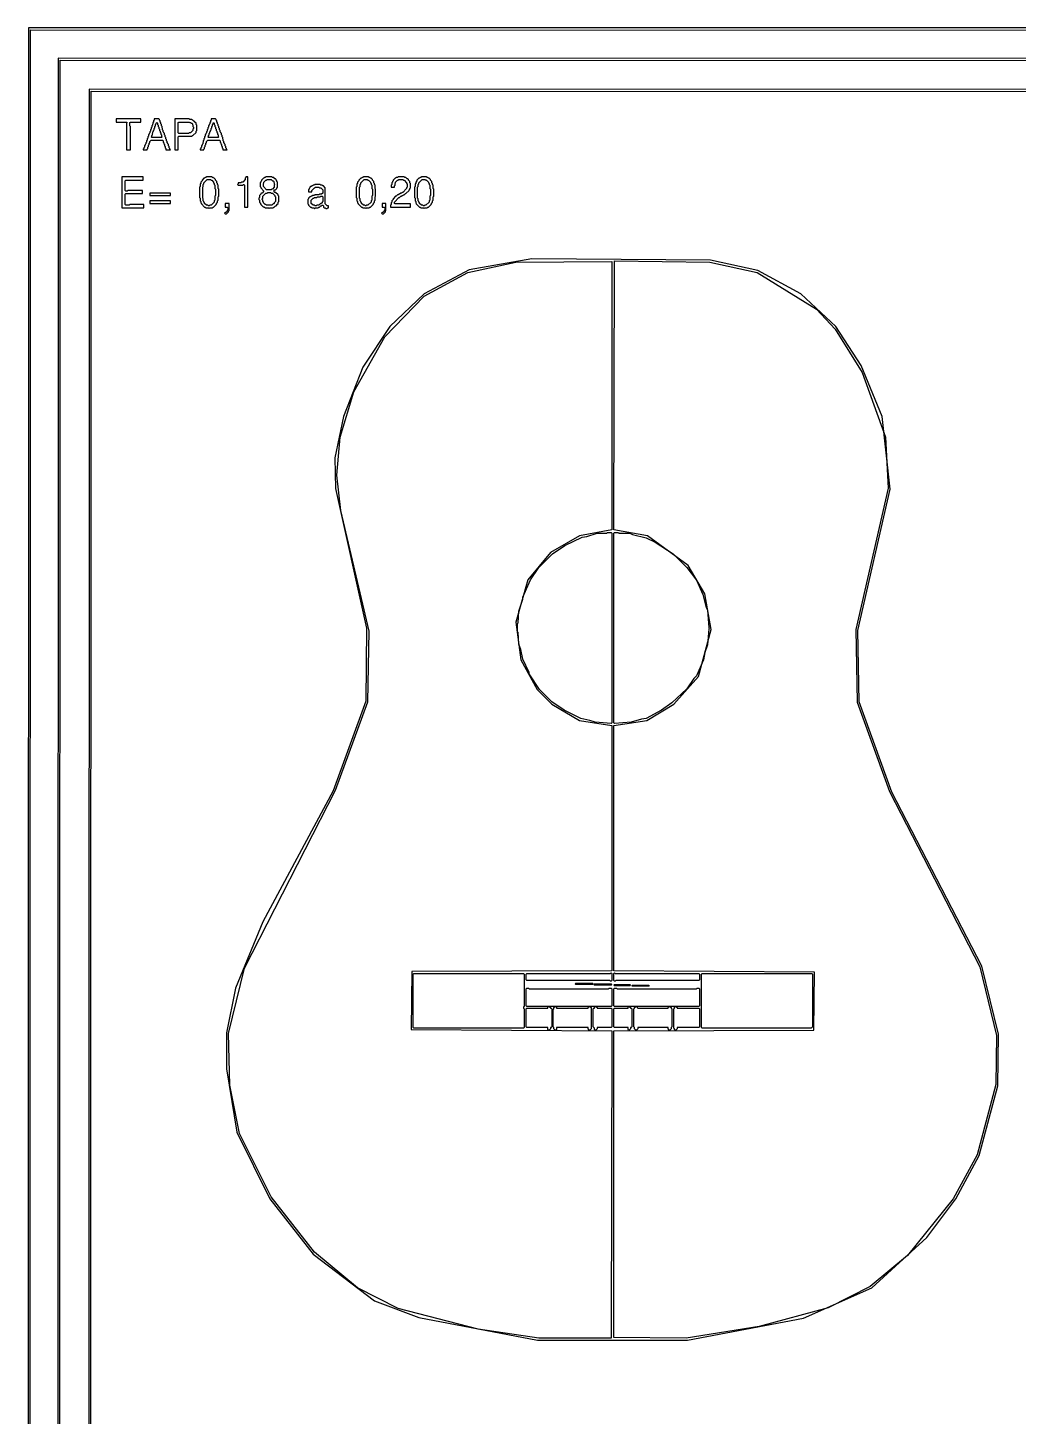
# Model space of a CAD drawing. Extents: x 17 to 323, y -435 to -5.
# Drawn here: x 16.9 to 170.4, y -219.8 to -4.7 of the extents above; entities that cross this region are included whole.
import ezdxf

# ---------------------------------------------------------------- set-up
doc = ezdxf.new("R2010")
doc.units = 0

msp = doc.modelspace()

# ---------------------------------------------------------------- linework, layer by layer
at = {"layer": 'CONTOURS'}
for p, q in [((17, -4.7), (16.9, -434.9)), ((322.7, -4.7), (17, -4.7)), ((17.2, -434.5), (17.3, -5)), ((17.3, -5), (322.5, -5.1)), ((21.6, -9.4), (21.5, -430.1)), ((318.1, -9.5), (21.6, -9.4)), ((21.8, -429.8), (21.9, -9.7)), ((21.9, -9.7), (317.8, -9.8)), ((26.4, -14.2), (26.3, -425.4)), ((313.3, -14.3), (26.4, -14.2)), ((26.6, -425), (26.7, -14.5)), ((26.7, -14.5), (313, -14.6)), ((30.6, -18.8), (30.6, -19.3)), ((34.4, -18.8), (30.6, -18.8)), ((30.6, -19.3), (32.2, -19.3)), ((32.2, -19.3), (32.3, -19.4)), ((32.7, -19.4), (32.8, -19.3)), ((32.8, -19.3), (34.4, -19.3)), ((34.4, -19.3), (34.4, -18.8)), ((36.4, -19.3), (36.3, -19.4)), ((36.5, -19), (36.4, -19.1)), ((36.4, -19.1), (36.4, -19.3)), ((36.5, -18.8), (36.5, -19)), ((37.2, -18.8), (36.5, -18.8)), ((37.3, -18.9), (37.2, -18.8)), ((37.3, -19), (37.3, -18.9)), ((37.4, -19.1), (37.3, -19)), ((37.4, -19.3), (37.4, -19.1)), ((37.5, -19.4), (37.4, -19.3)), ((41.9, -18.8), (39.7, -18.8)), ((39.7, -18.8), (39.7, -23.6)), ((40.2, -19.4), (40.3, -19.3)), ((40.3, -19.3), (41.9, -19.3)), ((42, -18.9), (41.9, -18.8)), ((41.9, -19.3), (42, -19.4)), ((42.3, -18.9), (42, -18.9)), ((42.4, -19), (42.3, -18.9)), ((42.5, -19), (42.4, -19)), ((42.7, -19.2), (42.5, -19)), ((42.8, -19.2), (42.7, -19.2)), ((42.8, -19.3), (42.8, -19.2)), ((43, -19.5), (42.8, -19.3)), ((45.2, -19.3), (45.1, -19.4)), ((45.3, -19), (45.2, -19.1)), ((45.2, -19.1), (45.2, -19.3)), ((45.3, -18.8), (45.3, -19)), ((46, -18.8), (45.3, -18.8)), ((46.1, -18.9), (46, -18.8)), ((46.1, -19), (46.1, -18.9)), ((46.2, -19.1), (46.1, -19)), ((46.2, -19.3), (46.2, -19.1)), ((46.3, -19.4), (46.2, -19.3)), ((32.3, -19.4), (32.2, -19.5)), ((32.2, -19.5), (32.2, -23.6)), ((32.7, -19.9), (32.7, -19.4)), ((32.8, -20), (32.7, -19.9)), ((32.8, -23.6), (32.8, -20)), ((35.6, -21.5), (35.5, -21.6)), ((35.7, -21.2), (35.6, -21.3)), ((35.6, -21.3), (35.6, -21.5)), ((35.8, -21), (35.7, -21.1)), ((35.7, -21.1), (35.7, -21.2)), ((35.9, -20.7), (35.8, -20.8)), ((35.8, -20.8), (35.8, -21)), ((36, -20.4), (35.9, -20.5)), ((35.9, -20.5), (35.9, -20.7)), ((36.1, -20.1), (36, -20.2)), ((36, -20.2), (36, -20.4)), ((36, -21.6), (36.1, -21.5)), ((36.2, -19.8), (36.1, -19.9)), ((36.1, -19.9), (36.1, -20.1)), ((36.1, -21.4), (36.2, -21.3)), ((36.1, -21.5), (36.1, -21.4)), ((36.3, -19.6), (36.2, -19.7)), ((36.2, -19.7), (36.2, -19.8)), ((36.2, -21.1), (36.3, -21)), ((36.2, -21.3), (36.2, -21.1)), ((36.3, -19.4), (36.3, -19.6)), ((36.3, -20.8), (36.4, -20.7)), ((36.3, -21), (36.3, -20.8)), ((36.4, -20.6), (36.5, -20.5)), ((36.4, -20.7), (36.4, -20.6)), ((36.5, -20.3), (36.6, -20.2)), ((36.5, -20.5), (36.5, -20.3)), ((36.6, -20), (36.7, -19.9)), ((36.6, -20.2), (36.6, -20)), ((36.7, -19.7), (36.8, -19.6)), ((36.7, -19.9), (36.7, -19.7)), ((36.8, -19.5), (36.9, -19.4)), ((36.8, -19.6), (36.8, -19.5)), ((36.9, -19.4), (37, -19.5)), ((37, -19.5), (37, -19.7)), ((37, -19.7), (37.1, -19.8)), ((37.1, -19.8), (37.1, -20)), ((37.1, -20), (37.2, -20.1)), ((37.2, -20.1), (37.2, -20.3)), ((37.2, -20.3), (37.3, -20.4)), ((37.3, -20.4), (37.3, -20.6)), ((37.3, -20.6), (37.4, -20.7)), ((37.4, -20.7), (37.4, -20.9)), ((37.4, -20.9), (37.5, -21)), ((37.5, -19.6), (37.5, -19.4)), ((37.6, -19.7), (37.5, -19.6)), ((37.5, -21), (37.5, -21.2)), ((37.5, -21.2), (37.6, -21.3)), ((37.6, -19.9), (37.6, -19.7)), ((37.7, -20), (37.6, -19.9)), ((37.6, -21.3), (37.6, -21.5)), ((37.6, -21.5), (37.7, -21.6)), ((37.7, -20.2), (37.7, -20)), ((37.8, -20.3), (37.7, -20.2)), ((37.8, -20.5), (37.8, -20.3)), ((37.9, -20.6), (37.8, -20.5)), ((37.9, -20.8), (37.9, -20.6)), ((38, -20.9), (37.9, -20.8)), ((38, -21), (38, -20.9)), ((38.1, -21.1), (38, -21)), ((38.1, -21.3), (38.1, -21.1)), ((38.2, -21.4), (38.1, -21.3)), ((38.2, -21.6), (38.2, -21.4)), ((40.2, -21), (40.2, -19.4)), ((40.3, -21.1), (40.2, -21)), ((40.2, -21.6), (40.3, -21.5)), ((41.8, -21.1), (40.3, -21.1)), ((40.3, -21.5), (42.3, -21.5)), ((41.9, -21), (41.8, -21.1)), ((42.1, -21), (41.9, -21)), ((42, -19.4), (42.1, -19.4)), ((42.1, -19.4), (42.2, -19.5)), ((42.5, -20.6), (42.1, -21)), ((42.2, -19.5), (42.3, -19.5)), ((42.3, -19.5), (42.4, -19.6)), ((42.3, -21.5), (42.4, -21.4)), ((42.4, -19.6), (42.4, -19.7)), ((42.4, -19.7), (42.5, -19.8)), ((42.4, -21.4), (42.5, -21.4)), ((42.5, -19.8), (42.5, -20)), ((42.5, -20), (42.6, -20.1)), ((42.6, -20.3), (42.5, -20.4)), ((42.5, -20.4), (42.5, -20.6)), ((42.5, -21.4), (43, -20.9)), ((42.6, -20.1), (42.6, -20.3)), ((43, -19.7), (43, -19.5)), ((43.1, -19.8), (43, -19.7)), ((43, -20.7), (43.1, -20.6)), ((43, -20.9), (43, -20.7)), ((43.1, -20.6), (43.1, -19.8)), ((44.4, -21.5), (44.3, -21.6)), ((44.5, -21.2), (44.4, -21.3)), ((44.4, -21.3), (44.4, -21.5)), ((44.6, -21), (44.5, -21.1)), ((44.5, -21.1), (44.5, -21.2)), ((44.7, -20.7), (44.6, -20.8)), ((44.6, -20.8), (44.6, -21)), ((44.8, -20.4), (44.7, -20.5)), ((44.7, -20.5), (44.7, -20.7)), ((44.9, -20.1), (44.8, -20.2)), ((44.8, -20.2), (44.8, -20.4)), ((44.8, -21.6), (44.9, -21.5)), ((45, -19.8), (44.9, -19.9)), ((44.9, -19.9), (44.9, -20.1)), ((44.9, -21.4), (45, -21.3)), ((44.9, -21.5), (44.9, -21.4)), ((45.1, -19.6), (45, -19.7)), ((45, -19.7), (45, -19.8)), ((45, -21.1), (45.1, -21)), ((45, -21.3), (45, -21.1)), ((45.1, -19.4), (45.1, -19.6)), ((45.1, -20.8), (45.2, -20.7)), ((45.1, -21), (45.1, -20.8)), ((45.2, -20.6), (45.3, -20.5)), ((45.2, -20.7), (45.2, -20.6)), ((45.3, -20.3), (45.4, -20.2)), ((45.3, -20.5), (45.3, -20.3)), ((45.4, -20), (45.5, -19.9)), ((45.4, -20.2), (45.4, -20)), ((45.5, -19.7), (45.6, -19.6)), ((45.5, -19.9), (45.5, -19.7)), ((45.6, -19.5), (45.7, -19.4)), ((45.6, -19.6), (45.6, -19.5)), ((45.7, -19.4), (45.8, -19.5)), ((45.8, -19.5), (45.8, -19.7)), ((45.8, -19.7), (45.9, -19.8)), ((45.9, -19.8), (45.9, -20)), ((45.9, -20), (46, -20.1)), ((46, -20.1), (46, -20.3)), ((46, -20.3), (46.1, -20.4)), ((46.1, -20.4), (46.1, -20.6)), ((46.1, -20.6), (46.2, -20.7)), ((46.2, -20.7), (46.2, -20.9)), ((46.2, -20.9), (46.3, -21)), ((46.3, -19.6), (46.3, -19.4)), ((46.4, -19.7), (46.3, -19.6)), ((46.3, -21), (46.3, -21.2)), ((46.3, -21.2), (46.4, -21.3)), ((46.4, -19.9), (46.4, -19.7)), ((46.5, -20), (46.4, -19.9)), ((46.4, -21.3), (46.4, -21.5)), ((46.4, -21.5), (46.5, -21.6)), ((46.5, -20.2), (46.5, -20)), ((46.6, -20.3), (46.5, -20.2)), ((46.6, -20.5), (46.6, -20.3)), ((46.7, -20.6), (46.6, -20.5)), ((46.7, -20.8), (46.7, -20.6)), ((46.8, -20.9), (46.7, -20.8)), ((46.8, -21), (46.8, -20.9)), ((46.9, -21.1), (46.8, -21)), ((46.9, -21.3), (46.9, -21.1)), ((47, -21.4), (46.9, -21.3)), ((47, -21.6), (47, -21.4)), ((32.2, -23.6), (32.8, -23.6)), ((34.9, -23.4), (34.8, -23.5)), ((34.8, -23.5), (34.8, -23.6)), ((34.8, -23.6), (35.4, -23.6)), ((35, -23.2), (34.9, -23.3)), ((34.9, -23.3), (34.9, -23.4)), ((35.1, -22.9), (35, -23)), ((35, -23), (35, -23.2)), ((35.2, -22.7), (35.1, -22.8)), ((35.1, -22.8), (35.1, -22.9)), ((35.3, -22.4), (35.2, -22.5)), ((35.2, -22.5), (35.2, -22.7)), ((35.4, -22.1), (35.3, -22.2)), ((35.3, -22.2), (35.3, -22.4)), ((35.5, -21.8), (35.4, -21.9)), ((35.4, -21.9), (35.4, -22.1)), ((35.4, -23.5), (35.5, -23.4)), ((35.4, -23.6), (35.4, -23.5)), ((35.5, -21.6), (35.5, -21.8)), ((35.5, -23.2), (35.6, -23.1)), ((35.5, -23.4), (35.5, -23.2)), ((35.6, -22.9), (35.7, -22.8)), ((35.6, -23.1), (35.6, -22.9)), ((35.7, -22.6), (35.8, -22.5)), ((35.7, -22.8), (35.7, -22.6)), ((35.8, -22.3), (36, -22.1)), ((35.8, -22.5), (35.8, -22.3)), ((36.1, -21.7), (36, -21.6)), ((36, -22.1), (37.8, -22.1)), ((37.6, -21.7), (36.1, -21.7)), ((37.7, -21.6), (37.6, -21.7)), ((37.8, -22.1), (37.9, -22.2)), ((37.9, -22.2), (37.9, -22.4)), ((37.9, -22.4), (38, -22.5)), ((38, -22.5), (38, -22.7)), ((38, -22.7), (38.1, -22.8)), ((38.1, -22.8), (38.1, -23)), ((38.1, -23), (38.2, -23.1)), ((38.3, -21.7), (38.2, -21.6)), ((38.2, -23.1), (38.2, -23.3)), ((38.2, -23.3), (38.3, -23.4)), ((38.3, -21.9), (38.3, -21.7)), ((38.4, -22), (38.3, -21.9)), ((38.3, -23.4), (38.3, -23.6)), ((38.3, -23.6), (39, -23.6)), ((38.4, -22.2), (38.4, -22)), ((38.5, -22.3), (38.4, -22.2)), ((38.5, -22.5), (38.5, -22.3)), ((38.6, -22.6), (38.5, -22.5)), ((38.6, -22.7), (38.6, -22.6)), ((38.7, -22.8), (38.6, -22.7)), ((38.7, -23), (38.7, -22.8)), ((38.8, -23.1), (38.7, -23)), ((38.8, -23.3), (38.8, -23.1)), ((38.9, -23.4), (38.8, -23.3)), ((38.9, -23.5), (38.9, -23.4)), ((39, -23.6), (38.9, -23.5)), ((39.7, -23.6), (40.2, -23.6)), ((40.2, -23.6), (40.2, -21.6)), ((43.7, -23.4), (43.6, -23.5)), ((43.6, -23.5), (43.6, -23.6)), ((43.6, -23.6), (44.2, -23.6)), ((43.8, -23.2), (43.7, -23.3)), ((43.7, -23.3), (43.7, -23.4)), ((43.9, -22.9), (43.8, -23)), ((43.8, -23), (43.8, -23.2)), ((44, -22.7), (43.9, -22.8)), ((43.9, -22.8), (43.9, -22.9)), ((44.1, -22.4), (44, -22.5)), ((44, -22.5), (44, -22.7)), ((44.2, -22.1), (44.1, -22.2)), ((44.1, -22.2), (44.1, -22.4)), ((44.3, -21.8), (44.2, -21.9)), ((44.2, -21.9), (44.2, -22.1)), ((44.2, -23.5), (44.3, -23.4)), ((44.2, -23.6), (44.2, -23.5)), ((44.3, -21.6), (44.3, -21.8)), ((44.3, -23.2), (44.4, -23.1)), ((44.3, -23.4), (44.3, -23.2)), ((44.4, -22.9), (44.5, -22.8)), ((44.4, -23.1), (44.4, -22.9)), ((44.5, -22.6), (44.6, -22.5)), ((44.5, -22.8), (44.5, -22.6)), ((44.6, -22.3), (44.8, -22.1)), ((44.6, -22.5), (44.6, -22.3)), ((44.9, -21.7), (44.8, -21.6)), ((44.8, -22.1), (46.6, -22.1)), ((46.4, -21.7), (44.9, -21.7)), ((46.5, -21.6), (46.4, -21.7)), ((46.6, -22.1), (46.7, -22.2)), ((46.7, -22.2), (46.7, -22.4)), ((46.7, -22.4), (46.8, -22.5)), ((46.8, -22.5), (46.8, -22.7)), ((46.8, -22.7), (46.9, -22.8)), ((46.9, -22.8), (46.9, -23)), ((46.9, -23), (47, -23.1)), ((47.1, -21.7), (47, -21.6)), ((47, -23.1), (47, -23.3)), ((47, -23.3), (47.1, -23.4)), ((47.1, -21.9), (47.1, -21.7)), ((47.2, -22), (47.1, -21.9)), ((47.1, -23.4), (47.1, -23.6)), ((47.1, -23.6), (47.8, -23.6)), ((47.2, -22.2), (47.2, -22)), ((47.3, -22.3), (47.2, -22.2)), ((47.3, -22.5), (47.3, -22.3)), ((47.4, -22.6), (47.3, -22.5)), ((47.4, -22.7), (47.4, -22.6)), ((47.5, -22.8), (47.4, -22.7)), ((47.5, -23), (47.5, -22.8)), ((47.6, -23.1), (47.5, -23)), ((47.6, -23.3), (47.6, -23.1)), ((47.7, -23.4), (47.6, -23.3)), ((47.7, -23.5), (47.7, -23.4)), ((47.8, -23.6), (47.7, -23.5)), ((31.5, -27.8), (31.5, -32.6)), ((34.8, -27.8), (31.5, -27.8)), ((34.8, -28.3), (34.8, -27.8)), ((44.4, -27.9), (44.3, -28)), ((44.5, -27.9), (44.4, -27.9)), ((44.6, -27.8), (44.5, -27.9)), ((45.4, -27.8), (44.6, -27.8)), ((45.5, -27.9), (45.4, -27.8)), ((45.6, -27.9), (45.5, -27.9)), ((45.7, -28), (45.6, -27.9)), ((50.7, -27.9), (50.6, -28)), ((50.7, -27.8), (50.7, -27.9)), ((51, -27.8), (50.7, -27.8)), ((51, -32.5), (51, -27.8)), ((53.6, -27.9), (53.5, -28)), ((53.7, -27.9), (53.6, -27.9)), ((53.8, -27.8), (53.7, -27.9)), ((54.7, -27.8), (53.8, -27.8)), ((54.8, -27.9), (54.7, -27.8)), ((55, -27.9), (54.8, -27.9)), ((55.2, -28.1), (55, -27.9)), ((68.7, -27.9), (68.6, -28)), ((68.8, -27.9), (68.7, -27.9)), ((68.9, -27.8), (68.8, -27.9)), ((69.7, -27.8), (68.9, -27.8)), ((69.8, -27.9), (69.7, -27.8)), ((69.9, -27.9), (69.8, -27.9)), ((70, -28), (69.9, -27.9)), ((74, -27.9), (73.9, -28)), ((74.2, -27.9), (74, -27.9)), ((74.3, -27.8), (74.2, -27.9)), ((75.2, -27.8), (74.3, -27.8)), ((75.3, -27.9), (75.2, -27.8)), ((75.5, -27.9), (75.3, -27.9)), ((75.7, -28.1), (75.5, -27.9)), ((77.7, -27.9), (77.6, -28)), ((77.8, -27.9), (77.7, -27.9)), ((77.9, -27.8), (77.8, -27.9)), ((78.7, -27.8), (77.9, -27.8)), ((78.8, -27.9), (78.7, -27.8)), ((78.9, -27.9), (78.8, -27.9)), ((79, -28), (78.9, -27.9)), ((32, -28.4), (32.1, -28.3)), ((32, -29.9), (32, -28.4)), ((32.1, -30), (32, -29.9)), ((32.1, -28.3), (34.8, -28.3)), ((32.3, -30), (32.1, -30)), ((32.4, -29.9), (32.3, -30)), ((34.7, -29.9), (32.4, -29.9)), ((34.7, -30.4), (34.7, -29.9)), ((43.6, -29.3), (43.5, -29.4)), ((43.5, -29.4), (43.5, -31)), ((43.7, -28.8), (43.6, -28.9)), ((43.6, -28.9), (43.6, -29.3)), ((43.9, -28.4), (43.7, -28.6)), ((43.7, -28.6), (43.7, -28.8)), ((44.2, -28), (43.9, -28.3)), ((43.9, -28.3), (43.9, -28.4)), ((44, -29.4), (44.1, -29.3)), ((44, -31.1), (44, -29.4)), ((44.1, -29), (44.2, -28.9)), ((44.1, -29.3), (44.1, -29)), ((44.3, -28), (44.2, -28)), ((44.2, -28.7), (44.7, -28.2)), ((44.2, -28.9), (44.2, -28.7)), ((44.7, -28.2), (45.2, -28.2)), ((45.2, -28.2), (45.3, -28.3)), ((45.3, -28.3), (45.4, -28.3)), ((45.4, -28.3), (45.7, -28.6)), ((45.8, -28), (45.7, -28)), ((45.7, -28.6), (45.7, -28.7)), ((45.7, -28.7), (45.8, -28.8)), ((46, -28.2), (45.8, -28)), ((45.8, -28.8), (45.8, -29)), ((45.8, -29), (45.9, -29.1)), ((45.9, -29.1), (45.9, -29.6)), ((45.9, -29.6), (46, -29.7)), ((46, -28.3), (46, -28.2)), ((46.2, -28.5), (46, -28.3)), ((46, -29.7), (46, -30.7)), ((46.2, -28.7), (46.2, -28.5)), ((46.3, -28.8), (46.2, -28.7)), ((46.3, -29), (46.3, -28.8)), ((46.4, -29.1), (46.3, -29)), ((46.4, -29.6), (46.4, -29.1)), ((46.5, -29.7), (46.4, -29.6)), ((46.5, -30.8), (46.5, -29.7)), ((49.5, -28.9), (49.4, -29)), ((49.4, -29), (49.5, -29.1)), ((49.9, -28.7), (49.5, -28.7)), ((49.5, -28.7), (49.5, -28.9)), ((49.5, -29.1), (50.2, -29.1)), ((50, -28.6), (49.9, -28.7)), ((50.2, -28.6), (50, -28.6)), ((50.6, -28.2), (50.2, -28.6)), ((50.2, -29.1), (50.3, -29)), ((50.3, -29), (50.4, -29)), ((50.4, -29), (50.5, -29.1)), ((50.5, -29.1), (50.5, -32.5)), ((50.6, -28), (50.6, -28.2)), ((53, -28.6), (52.9, -28.7)), ((52.9, -28.7), (52.9, -29.3)), ((52.9, -29.3), (53, -29.4)), ((53.1, -28.4), (53, -28.5)), ((53, -28.5), (53, -28.6)), ((53, -29.4), (53, -29.5)), ((53, -29.5), (53.5, -30)), ((53.4, -28), (53.1, -28.3)), ((53.1, -28.3), (53.1, -28.4)), ((53.5, -30), (53.2, -30.3)), ((53.5, -28), (53.4, -28)), ((53.4, -28.8), (53.5, -28.7)), ((53.4, -29.3), (53.4, -28.8)), ((53.9, -29.8), (53.4, -29.3)), ((53.5, -28.6), (53.8, -28.3)), ((53.5, -28.7), (53.5, -28.6)), ((53.8, -28.3), (53.9, -28.3)), ((53.9, -28.3), (54, -28.2)), ((54.6, -29.8), (53.9, -29.8)), ((54, -28.2), (54.6, -28.2)), ((54.6, -28.2), (54.8, -28.4)), ((54.7, -29.7), (54.6, -29.8)), ((54.8, -29.7), (54.7, -29.7)), ((54.8, -28.4), (54.9, -28.4)), ((55.1, -29.4), (54.8, -29.7)), ((54.9, -28.4), (55, -28.5)), ((55, -28.5), (55, -28.6)), ((55, -28.6), (55.1, -28.7)), ((55, -30), (55.2, -29.8)), ((55.2, -30.2), (55, -30)), ((55.1, -28.7), (55.1, -28.9)), ((55.1, -28.9), (55.2, -29)), ((55.2, -29), (55.1, -29.1)), ((55.1, -29.1), (55.1, -29.4)), ((55.3, -28.1), (55.2, -28.1)), ((55.2, -29.8), (55.3, -29.8)), ((55.4, -28.2), (55.3, -28.1)), ((55.3, -29.8), (55.5, -29.6)), ((55.4, -28.3), (55.4, -28.2)), ((55.5, -28.4), (55.4, -28.3)), ((55.5, -28.5), (55.5, -28.4)), ((55.6, -28.6), (55.5, -28.5)), ((55.5, -29.5), (55.6, -29.4)), ((55.5, -29.6), (55.5, -29.5)), ((55.6, -29.4), (55.6, -28.6)), ((60.5, -29.7), (60.4, -29.8)), ((60.4, -29.8), (60.4, -30.1)), ((60.4, -30.1), (60.9, -30.1)), ((60.6, -29.5), (60.5, -29.6)), ((60.5, -29.6), (60.5, -29.7)), ((60.7, -29.3), (60.6, -29.4)), ((60.6, -29.4), (60.6, -29.5)), ((60.8, -29.3), (60.7, -29.3)), ((60.9, -29.2), (60.8, -29.3)), ((61, -29.2), (60.9, -29.2)), ((60.9, -29.9), (61.3, -29.5)), ((60.9, -30.1), (60.9, -29.9)), ((61.1, -29.1), (61, -29.2)), ((61.3, -29.1), (61.1, -29.1)), ((61.4, -29), (61.3, -29.1)), ((61.3, -29.5), (61.4, -29.5)), ((62.2, -29), (61.4, -29)), ((61.4, -29.5), (61.5, -29.4)), ((61.5, -29.4), (62, -29.4)), ((62, -29.4), (62.1, -29.5)), ((62.1, -29.5), (62.3, -29.5)), ((62.3, -29.1), (62.2, -29)), ((62.5, -29.1), (62.3, -29.1)), ((62.3, -29.5), (62.6, -29.8)), ((62.6, -29.2), (62.5, -29.1)), ((62.7, -29.2), (62.6, -29.2)), ((62.6, -29.8), (62.6, -30.3)), ((63, -29.5), (62.7, -29.2)), ((63, -32), (63, -29.5)), ((67.9, -29.3), (67.8, -29.4)), ((67.8, -29.4), (67.8, -31)), ((68, -28.8), (67.9, -28.9)), ((67.9, -28.9), (67.9, -29.3)), ((68.2, -28.4), (68, -28.6)), ((68, -28.6), (68, -28.8)), ((68.5, -28), (68.2, -28.3)), ((68.2, -28.3), (68.2, -28.4)), ((68.3, -29.4), (68.4, -29.3)), ((68.3, -31.1), (68.3, -29.4)), ((68.4, -29), (68.5, -28.9)), ((68.4, -29.3), (68.4, -29)), ((68.6, -28), (68.5, -28)), ((68.5, -28.7), (69, -28.2)), ((68.5, -28.9), (68.5, -28.7)), ((69, -28.2), (69.5, -28.2)), ((69.5, -28.2), (69.6, -28.3)), ((69.6, -28.3), (69.7, -28.3)), ((69.7, -28.3), (70, -28.6)), ((70.1, -28), (70, -28)), ((70, -28.6), (70, -28.7)), ((70, -28.7), (70.1, -28.8)), ((70.3, -28.2), (70.1, -28)), ((70.1, -28.8), (70.1, -29)), ((70.1, -29), (70.2, -29.1)), ((70.2, -29.1), (70.2, -29.6)), ((70.2, -29.6), (70.3, -29.7)), ((70.3, -28.3), (70.3, -28.2)), ((70.5, -28.5), (70.3, -28.3)), ((70.3, -29.7), (70.3, -30.7)), ((70.5, -28.7), (70.5, -28.5)), ((70.6, -28.8), (70.5, -28.7)), ((70.6, -29), (70.6, -28.8)), ((70.7, -29.1), (70.6, -29)), ((70.7, -29.6), (70.7, -29.1)), ((70.8, -29.7), (70.7, -29.6)), ((70.8, -30.8), (70.8, -29.7)), ((73.3, -29), (73.2, -29.1)), ((73.2, -29.1), (73.2, -29.4)), ((73.2, -29.4), (73.7, -29.4)), ((73.4, -28.6), (73.3, -28.7)), ((73.3, -28.7), (73.3, -29)), ((73.5, -28.4), (73.4, -28.5)), ((73.4, -28.5), (73.4, -28.6)), ((73.8, -28), (73.5, -28.3)), ((73.5, -28.3), (73.5, -28.4)), ((73.7, -29.2), (73.8, -29.1)), ((73.7, -29.4), (73.7, -29.2)), ((73.9, -28), (73.8, -28)), ((73.8, -28.8), (73.9, -28.7)), ((73.8, -29.1), (73.8, -28.8)), ((73.9, -28.6), (74.2, -28.3)), ((73.9, -28.7), (73.9, -28.6)), ((74.2, -28.3), (74.3, -28.3)), ((74.3, -28.3), (74.4, -28.2)), ((74.4, -28.2), (75, -28.2)), ((75, -28.2), (75.1, -28.3)), ((75.6, -29.6), (75, -30.2)), ((75.1, -28.3), (75.2, -28.3)), ((75.2, -28.3), (75.6, -28.7)), ((75.5, -30.4), (76, -29.9)), ((75.6, -28.7), (75.6, -28.8)), ((75.6, -28.8), (75.7, -28.9)), ((75.7, -29.4), (75.6, -29.5)), ((75.6, -29.5), (75.6, -29.6)), ((75.8, -28.1), (75.7, -28.1)), ((75.7, -28.9), (75.7, -29.4)), ((75.9, -28.2), (75.8, -28.1)), ((75.9, -28.3), (75.9, -28.2)), ((76.1, -28.5), (75.9, -28.3)), ((76, -29.8), (76.1, -29.7)), ((76, -29.9), (76, -29.8)), ((76.1, -28.7), (76.1, -28.5)), ((76.2, -28.8), (76.1, -28.7)), ((76.1, -29.6), (76.2, -29.5)), ((76.1, -29.7), (76.1, -29.6)), ((76.2, -29.5), (76.2, -28.8)), ((76.9, -29.3), (76.8, -29.4)), ((76.8, -29.4), (76.8, -31)), ((77, -28.8), (76.9, -28.9)), ((76.9, -28.9), (76.9, -29.3)), ((77.2, -28.4), (77, -28.6)), ((77, -28.6), (77, -28.8)), ((77.5, -28), (77.2, -28.3)), ((77.2, -28.3), (77.2, -28.4)), ((77.3, -29.4), (77.4, -29.3)), ((77.3, -31.1), (77.3, -29.4)), ((77.4, -29), (77.5, -28.9)), ((77.4, -29.3), (77.4, -29)), ((77.6, -28), (77.5, -28)), ((77.5, -28.7), (78, -28.2)), ((77.5, -28.9), (77.5, -28.7)), ((78, -28.2), (78.5, -28.2)), ((78.5, -28.2), (78.6, -28.3)), ((78.6, -28.3), (78.7, -28.3)), ((78.7, -28.3), (79, -28.6)), ((79.1, -28), (79, -28)), ((79, -28.6), (79, -28.7)), ((79, -28.7), (79.1, -28.8)), ((79.3, -28.2), (79.1, -28)), ((79.1, -28.8), (79.1, -29)), ((79.1, -29), (79.2, -29.1)), ((79.2, -29.1), (79.2, -29.6)), ((79.2, -29.6), (79.3, -29.7)), ((79.3, -28.3), (79.3, -28.2)), ((79.5, -28.5), (79.3, -28.3)), ((79.3, -29.7), (79.3, -30.7)), ((79.5, -28.7), (79.5, -28.5)), ((79.6, -28.8), (79.5, -28.7)), ((79.6, -29), (79.6, -28.8)), ((79.7, -29.1), (79.6, -29)), ((79.7, -29.6), (79.7, -29.1)), ((79.8, -29.7), (79.7, -29.6)), ((79.8, -30.8), (79.8, -29.7)), ((32, -30.5), (32.1, -30.4)), ((32, -32.1), (32, -30.5)), ((32.1, -32.2), (32, -32.1)), ((32.1, -30.4), (34.7, -30.4)), ((32.6, -32.2), (32.1, -32.2)), ((32.7, -32.1), (32.6, -32.2)), ((34.9, -32.1), (32.7, -32.1)), ((34.9, -32.6), (34.9, -32.1)), ((35.8, -30.3), (35.8, -30.7)), ((39, -30.3), (35.8, -30.3)), ((35.8, -30.7), (39, -30.7)), ((35.8, -31.5), (35.8, -31.9)), ((39, -31.5), (35.8, -31.5)), ((35.8, -31.9), (39, -31.9)), ((39, -30.7), (39, -30.3)), ((39, -31.9), (39, -31.5)), ((43.5, -31), (43.6, -31.1)), ((43.6, -31.1), (43.6, -31.5)), ((43.6, -31.5), (43.7, -31.6)), ((43.7, -31.6), (43.7, -31.8)), ((43.7, -31.8), (43.8, -31.9)), ((43.8, -31.9), (43.8, -32)), ((43.8, -32), (44.3, -32.5)), ((44.1, -31.2), (44, -31.1)), ((44.1, -31.5), (44.1, -31.2)), ((44.2, -31.6), (44.1, -31.5)), ((44.2, -31.7), (44.2, -31.6)), ((44.3, -31.8), (44.2, -31.7)), ((44.3, -31.9), (44.3, -31.8)), ((44.6, -32.2), (44.3, -31.9)), ((44.8, -32.2), (44.6, -32.2)), ((44.9, -32.3), (44.8, -32.2)), ((45.1, -32.2), (45, -32.3)), ((45.3, -32.2), (45.1, -32.2)), ((45.8, -31.7), (45.3, -32.2)), ((45.7, -32.5), (46.1, -32.1)), ((45.9, -31.4), (45.8, -31.5)), ((45.8, -31.5), (45.8, -31.7)), ((46, -30.7), (45.9, -30.8)), ((45.9, -30.8), (45.9, -31.4)), ((46.1, -32), (46.2, -31.9)), ((46.1, -32.1), (46.1, -32)), ((46.2, -31.8), (46.3, -31.7)), ((46.2, -31.9), (46.2, -31.8)), ((46.3, -31.5), (46.4, -31.4)), ((46.3, -31.7), (46.3, -31.5)), ((46.4, -30.9), (46.5, -30.8)), ((46.4, -31.4), (46.4, -30.9)), ((48.1, -31.9), (47.5, -31.9)), ((47.5, -31.9), (47.5, -32.5)), ((48.1, -33), (48.1, -31.9)), ((52.8, -31), (52.7, -31.1)), ((52.7, -31.1), (52.7, -31.3)), ((52.7, -31.3), (52.8, -31.4)), ((53, -30.5), (52.8, -30.7)), ((52.8, -30.7), (52.8, -31)), ((52.8, -31.4), (52.8, -31.7)), ((52.8, -31.7), (52.9, -31.8)), ((52.9, -31.8), (52.9, -31.9)), ((52.9, -31.9), (53, -32)), ((53.1, -30.3), (53, -30.4)), ((53, -30.4), (53, -30.5)), ((53, -32), (53, -32.1)), ((53, -32.1), (53.3, -32.4)), ((53.2, -30.3), (53.1, -30.3)), ((53.2, -31.2), (53.3, -31.1)), ((53.2, -31.3), (53.2, -31.2)), ((53.3, -31.4), (53.2, -31.3)), ((53.3, -30.8), (53.8, -30.3)), ((53.3, -31.1), (53.3, -30.8)), ((53.3, -31.6), (53.3, -31.4)), ((53.4, -31.7), (53.3, -31.6)), ((53.4, -31.8), (53.4, -31.7)), ((53.7, -32.1), (53.4, -31.8)), ((53.8, -32.1), (53.7, -32.1)), ((53.8, -30.3), (54, -30.3)), ((53.9, -32.2), (53.8, -32.1)), ((54.7, -32.2), (53.9, -32.2)), ((54, -30.3), (54.1, -30.2)), ((54.1, -30.2), (54.5, -30.2)), ((54.5, -30.2), (54.6, -30.3)), ((54.6, -30.3), (54.8, -30.3)), ((54.9, -32), (54.7, -32.2)), ((54.8, -30.3), (55.2, -30.7)), ((55, -32), (54.9, -32)), ((55.1, -31.9), (55, -32)), ((55.3, -31.6), (55.1, -31.8)), ((55.1, -31.8), (55.1, -31.9)), ((55.3, -30.2), (55.2, -30.2)), ((55.2, -30.7), (55.2, -30.8)), ((55.2, -30.8), (55.3, -30.9)), ((55.7, -30.6), (55.3, -30.2)), ((55.3, -30.9), (55.3, -31.6)), ((55.4, -32.3), (55.5, -32.2)), ((55.5, -32.1), (55.7, -31.9)), ((55.5, -32.2), (55.5, -32.1)), ((55.7, -30.7), (55.7, -30.6)), ((55.8, -30.8), (55.7, -30.7)), ((55.7, -31.7), (55.8, -31.6)), ((55.7, -31.9), (55.7, -31.7)), ((55.8, -31.6), (55.8, -30.8)), ((60.4, -31.2), (60.3, -31.3)), ((60.3, -31.3), (60.3, -32)), ((60.3, -32), (60.4, -32.1)), ((60.6, -30.9), (60.4, -31.1)), ((60.4, -31.1), (60.4, -31.2)), ((60.4, -32.1), (60.4, -32.2)), ((60.4, -32.2), (60.7, -32.5)), ((60.7, -30.9), (60.6, -30.9)), ((60.8, -30.8), (60.7, -30.9)), ((60.9, -30.8), (60.8, -30.8)), ((60.8, -31.4), (61.1, -31.1)), ((60.8, -31.9), (60.8, -31.4)), ((61.1, -32.2), (60.8, -31.9)), ((61, -30.7), (60.9, -30.8)), ((61.3, -30.7), (61, -30.7)), ((61.1, -31.1), (61.2, -31.1)), ((61.3, -32.2), (61.1, -32.2)), ((61.2, -31.1), (61.3, -31)), ((61.4, -30.6), (61.3, -30.7)), ((61.3, -31), (61.7, -31)), ((61.4, -32.3), (61.3, -32.2)), ((62, -30.6), (61.4, -30.6)), ((61.7, -32.2), (61.6, -32.3)), ((61.7, -31), (61.8, -30.9)), ((62, -32.2), (61.7, -32.2)), ((61.8, -30.9), (62.2, -30.9)), ((62.1, -30.5), (62, -30.6)), ((62.2, -32), (62, -32.2)), ((62.4, -30.5), (62.1, -30.5)), ((62.2, -30.9), (62.3, -30.8)), ((62.3, -32), (62.2, -32)), ((62.3, -30.8), (62.5, -30.8)), ((62.5, -31.8), (62.3, -32)), ((62.6, -30.3), (62.4, -30.5)), ((62.4, -32.3), (62.5, -32.2)), ((62.5, -30.8), (62.6, -30.9)), ((62.6, -31.6), (62.5, -31.7)), ((62.5, -31.7), (62.5, -31.8)), ((62.5, -32.2), (62.6, -32.2)), ((62.6, -30.9), (62.6, -31.6)), ((62.6, -32.2), (62.7, -32.3)), ((63.3, -32.3), (63, -32)), ((67.8, -31), (67.9, -31.1)), ((67.9, -31.1), (67.9, -31.5)), ((67.9, -31.5), (68, -31.6)), ((68, -31.6), (68, -31.8)), ((68, -31.8), (68.1, -31.9)), ((68.1, -31.9), (68.1, -32)), ((68.1, -32), (68.6, -32.5)), ((68.4, -31.2), (68.3, -31.1)), ((68.4, -31.5), (68.4, -31.2)), ((68.5, -31.6), (68.4, -31.5)), ((68.5, -31.7), (68.5, -31.6)), ((68.6, -31.8), (68.5, -31.7)), ((68.6, -31.9), (68.6, -31.8)), ((68.9, -32.2), (68.6, -31.9)), ((69.1, -32.2), (68.9, -32.2)), ((69.2, -32.3), (69.1, -32.2)), ((69.4, -32.2), (69.3, -32.3)), ((69.6, -32.2), (69.4, -32.2)), ((70.1, -31.7), (69.6, -32.2)), ((70, -32.5), (70.4, -32.1)), ((70.2, -31.4), (70.1, -31.5)), ((70.1, -31.5), (70.1, -31.7)), ((70.3, -30.7), (70.2, -30.8)), ((70.2, -30.8), (70.2, -31.4)), ((70.4, -32), (70.5, -31.9)), ((70.4, -32.1), (70.4, -32)), ((70.5, -31.8), (70.6, -31.7)), ((70.5, -31.9), (70.5, -31.8)), ((70.6, -31.5), (70.7, -31.4)), ((70.6, -31.7), (70.6, -31.5)), ((70.7, -30.9), (70.8, -30.8)), ((70.7, -31.4), (70.7, -30.9)), ((72.4, -31.9), (71.8, -31.9)), ((71.8, -31.9), (71.8, -32.5)), ((72.4, -33), (72.4, -31.9)), ((73.2, -32.1), (73.1, -32.2)), ((73.1, -32.2), (73.1, -32.5)), ((73.3, -31.7), (73.2, -31.8)), ((73.2, -31.8), (73.2, -32.1)), ((73.5, -31.3), (73.3, -31.5)), ((73.3, -31.5), (73.3, -31.7)), ((73.9, -30.8), (73.5, -31.2)), ((73.5, -31.2), (73.5, -31.3)), ((73.7, -31.7), (74.4, -31)), ((73.7, -31.9), (73.7, -31.7)), ((73.8, -32), (73.7, -31.9)), ((76.2, -32), (73.8, -32)), ((74, -30.8), (73.9, -30.8)), ((74.2, -30.6), (74, -30.8)), ((74.3, -30.6), (74.2, -30.6)), ((74.4, -30.5), (74.3, -30.6)), ((74.5, -30.5), (74.4, -30.5)), ((74.4, -31), (74.5, -31)), ((74.7, -30.3), (74.5, -30.5)), ((74.5, -31), (74.7, -30.8)), ((74.8, -30.3), (74.7, -30.3)), ((74.7, -30.8), (74.8, -30.8)), ((74.9, -30.2), (74.8, -30.3)), ((74.8, -30.8), (74.9, -30.7)), ((75, -30.2), (74.9, -30.2)), ((74.9, -30.7), (75, -30.7)), ((75, -30.7), (75.1, -30.6)), ((75.1, -30.6), (75.2, -30.6)), ((75.2, -30.6), (75.4, -30.4)), ((75.4, -30.4), (75.5, -30.4)), ((76.2, -32.5), (76.2, -32)), ((76.8, -31), (76.9, -31.1)), ((76.9, -31.1), (76.9, -31.5)), ((76.9, -31.5), (77, -31.6)), ((77, -31.6), (77, -31.8)), ((77, -31.8), (77.1, -31.9)), ((77.1, -31.9), (77.1, -32)), ((77.1, -32), (77.6, -32.5)), ((77.4, -31.2), (77.3, -31.1)), ((77.4, -31.5), (77.4, -31.2)), ((77.5, -31.6), (77.4, -31.5)), ((77.5, -31.7), (77.5, -31.6)), ((77.6, -31.8), (77.5, -31.7)), ((77.6, -31.9), (77.6, -31.8)), ((77.9, -32.2), (77.6, -31.9)), ((78.1, -32.2), (77.9, -32.2)), ((78.2, -32.3), (78.1, -32.2)), ((78.4, -32.2), (78.3, -32.3)), ((78.6, -32.2), (78.4, -32.2)), ((79.1, -31.7), (78.6, -32.2)), ((79, -32.5), (79.4, -32.1)), ((79.2, -31.4), (79.1, -31.5)), ((79.1, -31.5), (79.1, -31.7)), ((79.3, -30.7), (79.2, -30.8)), ((79.2, -30.8), (79.2, -31.4)), ((79.4, -32), (79.5, -31.9)), ((79.4, -32.1), (79.4, -32)), ((79.5, -31.8), (79.6, -31.7)), ((79.5, -31.9), (79.5, -31.8)), ((79.6, -31.5), (79.7, -31.4)), ((79.6, -31.7), (79.6, -31.5)), ((79.7, -30.9), (79.8, -30.8)), ((79.7, -31.4), (79.7, -30.9)), ((31.5, -32.6), (34.9, -32.6)), ((44.3, -32.5), (44.4, -32.5)), ((44.4, -32.5), (44.5, -32.6)), ((44.5, -32.6), (44.9, -32.6)), ((45, -32.3), (44.9, -32.3)), ((44.9, -32.6), (45, -32.7)), ((45, -32.7), (45.1, -32.6)), ((45.1, -32.6), (45.5, -32.6)), ((45.5, -32.6), (45.6, -32.5)), ((45.6, -32.5), (45.7, -32.5)), ((47.5, -33.3), (47.4, -33.4)), ((47.4, -33.4), (47.5, -33.5)), ((47.5, -32.5), (47.8, -32.5)), ((47.6, -33.3), (47.5, -33.3)), ((47.5, -33.5), (47.7, -33.5)), ((47.8, -33.1), (47.6, -33.3)), ((47.7, -33.5), (48, -33.2)), ((47.8, -32.5), (47.9, -32.6)), ((47.9, -32.9), (47.8, -33)), ((47.8, -33), (47.8, -33.1)), ((47.9, -32.6), (47.9, -32.9)), ((48, -33.1), (48.1, -33)), ((48, -33.2), (48, -33.1)), ((50.5, -32.5), (51, -32.5)), ((53.3, -32.4), (53.4, -32.4)), ((53.4, -32.4), (53.5, -32.5)), ((53.5, -32.5), (53.6, -32.5)), ((53.6, -32.5), (53.7, -32.6)), ((53.7, -32.6), (54.2, -32.6)), ((54.2, -32.6), (54.3, -32.7)), ((54.3, -32.7), (54.4, -32.6)), ((54.4, -32.6), (54.9, -32.6)), ((54.9, -32.6), (55, -32.5)), ((55, -32.5), (55.1, -32.5)), ((55.1, -32.5), (55.3, -32.3)), ((55.3, -32.3), (55.4, -32.3)), ((60.7, -32.5), (60.8, -32.5)), ((60.8, -32.5), (60.9, -32.6)), ((60.9, -32.6), (61.2, -32.6)), ((61.2, -32.6), (61.3, -32.7)), ((61.3, -32.7), (61.4, -32.7)), ((61.6, -32.3), (61.4, -32.3)), ((61.4, -32.7), (61.5, -32.6)), ((61.5, -32.6), (61.9, -32.6)), ((61.9, -32.6), (62, -32.5)), ((62, -32.5), (62.1, -32.5)), ((62.1, -32.5), (62.3, -32.3)), ((62.3, -32.3), (62.4, -32.3)), ((62.7, -32.3), (62.7, -32.5)), ((62.7, -32.5), (62.8, -32.6)), ((62.8, -32.6), (63, -32.6)), ((63, -32.6), (63.1, -32.7)), ((63.1, -32.7), (63.3, -32.7)), ((63.5, -32.3), (63.3, -32.3)), ((63.3, -32.7), (63.4, -32.6)), ((63.4, -32.6), (63.5, -32.6)), ((63.5, -32.6), (63.5, -32.3)), ((68.6, -32.5), (68.7, -32.5)), ((68.7, -32.5), (68.8, -32.6)), ((68.8, -32.6), (69.2, -32.6)), ((69.3, -32.3), (69.2, -32.3)), ((69.2, -32.6), (69.3, -32.7)), ((69.3, -32.7), (69.4, -32.6)), ((69.4, -32.6), (69.8, -32.6)), ((69.8, -32.6), (69.9, -32.5)), ((69.9, -32.5), (70, -32.5)), ((71.8, -33.3), (71.7, -33.4)), ((71.7, -33.4), (71.8, -33.5)), ((71.8, -32.5), (72.1, -32.5)), ((71.9, -33.3), (71.8, -33.3)), ((71.8, -33.5), (72, -33.5)), ((72.1, -33.1), (71.9, -33.3)), ((72, -33.5), (72.3, -33.2)), ((72.1, -32.5), (72.2, -32.6)), ((72.2, -32.9), (72.1, -33)), ((72.1, -33), (72.1, -33.1)), ((72.2, -32.6), (72.2, -32.9)), ((72.3, -33.1), (72.4, -33)), ((72.3, -33.2), (72.3, -33.1)), ((73.1, -32.5), (76.2, -32.5)), ((77.6, -32.5), (77.7, -32.5)), ((77.7, -32.5), (77.8, -32.6)), ((77.8, -32.6), (78.2, -32.6)), ((78.3, -32.3), (78.2, -32.3)), ((78.2, -32.6), (78.3, -32.7)), ((78.3, -32.7), (78.4, -32.6)), ((78.4, -32.6), (78.8, -32.6)), ((78.8, -32.6), (78.9, -32.5)), ((78.9, -32.5), (79, -32.5)), ((95, -40.5), (85.3, -42.2)), ((122.7, -40.7), (95, -40.5)), ((107.7, -82.5), (107.8, -40.8)), ((107.8, -40.8), (122.6, -41)), ((130, -42.3), (122.7, -40.7)), ((85.3, -42.2), (78.3, -45.9)), ((78.3, -46.3), (85.1, -42.6)), ((85.1, -42.6), (92.5, -41)), ((92.5, -41), (107.4, -40.9)), ((107.4, -40.9), (107.4, -82.5)), ((122.6, -41), (129.9, -42.6)), ((129.9, -42.6), (139.1, -48.3)), ((136.7, -45.9), (130, -42.3)), ((72.2, -52.6), (78.3, -46.3)), ((78.3, -45.9), (73, -51)), ((142.1, -51), (136.7, -45.9)), ((139.1, -48.3), (142, -51.4)), ((73, -51), (68.8, -57.3)), ((142, -51.4), (146.2, -58.1)), ((146, -57), (142.1, -51)), ((67.4, -61.1), (72.2, -52.6)), ((68.8, -57.3), (65.8, -64.9)), ((149.3, -64.9), (146, -57)), ((146.2, -58.1), (149.8, -68.1)), ((65.3, -68.1), (67.4, -61.1)), ((65.8, -64.9), (64.5, -71.3)), ((150.5, -76.2), (149.3, -64.9)), ((64.8, -74), (65.3, -68.1)), ((149.8, -68.1), (150.2, -76)), ((64.5, -71.3), (64.6, -76.1)), ((65.4, -79.5), (64.8, -74)), ((64.6, -76.1), (69.4, -97.7)), ((150.2, -76), (145.2, -97.9)), ((145.5, -98.1), (150.5, -76.2)), ((69.8, -98.2), (65.4, -79.5)), ((102.4, -83.4), (97.9, -86)), ((100.1, -84.9), (102.8, -83.6)), ((107.4, -82.5), (102.4, -83.4)), ((102.8, -83.6), (103.5, -83.5)), ((103.5, -83.5), (105.1, -83)), ((105.1, -83), (106.6, -83)), ((106.6, -83), (106.7, -82.9)), ((106.7, -82.9), (107.3, -82.9)), ((107.3, -82.9), (107.4, -83)), ((107.4, -83), (107.4, -112.4)), ((112.9, -83.4), (107.7, -82.5)), ((107.7, -83), (107.8, -82.9)), ((107.7, -112.4), (107.7, -83)), ((107.8, -82.9), (108.4, -82.9)), ((108.4, -82.9), (108.5, -83)), ((108.5, -83), (110.2, -83)), ((110.2, -83), (110.6, -83.2)), ((110.6, -83.2), (112.7, -83.7)), ((112.7, -83.7), (114.1, -84.4)), ((119.2, -88), (112.9, -83.4)), ((97.9, -86), (94.4, -90.2)), ((98.2, -86.2), (100.1, -84.9)), ((114.1, -84.4), (116.9, -86.2)), ((96.1, -88.3), (98.2, -86.2)), ((116.9, -86.2), (119, -88.3)), ((121.8, -92.4), (119.2, -88)), ((94.4, -90.2), (92.5, -96.8)), ((93.6, -92.9), (94.8, -90.2)), ((94.8, -90.2), (96.1, -88.3)), ((119, -88.3), (120.5, -90.3)), ((120.5, -90.3), (121.5, -92.5)), ((122.8, -97.9), (121.8, -92.4)), ((93, -95.1), (93.6, -93.2)), ((93.6, -93.2), (93.6, -92.9)), ((121.5, -92.5), (122, -94.5)), ((122, -94.5), (122.2, -94.9)), ((92.9, -96.9), (93, -95.1)), ((122.2, -94.9), (122.4, -97.6)), ((69.4, -97.7), (69.3, -109)), ((69.6, -109.1), (69.8, -98.2)), ((92.5, -96.8), (93.3, -102.6)), ((92.8, -97), (92.9, -96.9)), ((92.8, -98.3), (92.8, -97)), ((92.9, -98.4), (92.8, -98.3)), ((93, -100.2), (92.9, -98.4)), ((120.8, -105.2), (122.8, -97.9)), ((122.4, -97.8), (122.2, -100.3)), ((122.4, -97.6), (122.5, -97.7)), ((122.5, -97.7), (122.4, -97.8)), ((145.2, -97.9), (145.4, -109.2)), ((145.7, -109.1), (145.5, -98.1)), ((93.3, -101), (93, -100.2)), ((93.6, -102.5), (93.3, -101)), ((122.2, -100.3), (121.8, -101.5)), ((93.3, -102.6), (95.8, -107.2)), ((94.6, -104.6), (93.6, -102.5)), ((121.6, -102.6), (120.5, -105.1)), ((121.8, -101.5), (121.6, -102.6)), ((94.6, -104.8), (94.6, -104.6)), ((96.2, -107.2), (94.6, -104.8)), ((117, -109.5), (120.8, -105.2)), ((120.5, -105.1), (120.1, -105.5)), ((95.8, -107.2), (98.1, -109.5)), ((98.1, -109.1), (96.2, -107.2)), ((119, -107.1), (116.7, -109.3)), ((120.1, -105.5), (119, -107.1)), ((69.3, -109), (64.2, -122.9)), ((64.6, -122.8), (69.6, -109.1)), ((100, -110.4), (98.1, -109.1)), ((98.1, -109.5), (102.4, -112)), ((112.8, -112), (117, -109.5)), ((116.7, -109.3), (115.1, -110.4)), ((145.4, -109.2), (150.4, -123)), ((150.8, -123.1), (145.7, -109.1)), ((102.6, -111.7), (100, -110.4)), ((104, -112), (102.6, -111.7)), ((112, -111.8), (110.4, -112.3)), ((112.7, -111.7), (112, -111.8)), ((115.1, -110.4), (112.7, -111.7)), ((102.4, -112), (107.4, -112.8)), ((104.8, -112.3), (104, -112)), ((107.3, -112.5), (104.8, -112.3)), ((107.4, -112.4), (107.3, -112.5)), ((107.4, -112.8), (107.4, -150.8)), ((107.7, -112.8), (112.8, -112)), ((107.8, -112.5), (107.7, -112.4)), ((107.7, -150.8), (107.7, -112.8)), ((110.4, -112.3), (107.8, -112.5)), ((50.5, -150.4), (64.6, -122.8)), ((64.2, -122.9), (53.3, -143.2)), ((150.4, -123), (164.4, -150.2)), ((164.7, -150.1), (150.8, -123.1)), ((53.3, -143.2), (49.1, -153.5)), ((48, -160.5), (50.5, -150.4)), ((164.4, -150.2), (167, -160.8)), ((167.3, -160.6), (164.7, -150.1)), ((76.4, -150.9), (76.3, -159.9)), ((107.4, -150.8), (76.4, -150.9)), ((76.6, -151.3), (76.7, -151.2)), ((76.6, -159.6), (76.6, -151.3)), ((76.7, -151.2), (93.7, -151.2)), ((93.7, -151.2), (93.8, -151.3)), ((93.8, -151.3), (93.8, -156.3)), ((94.1, -151.3), (94.2, -151.2)), ((94.1, -152.2), (94.1, -151.3)), ((94.2, -152.3), (94.1, -152.2)), ((94.2, -151.2), (107.2, -151.2)), ((107.1, -152.3), (94.2, -152.3)), ((101.7, -152.8), (101.8, -152.7)), ((101.8, -152.7), (104.4, -152.7)), ((104.4, -152.7), (104.5, -152.8)), ((107.2, -152.4), (107.1, -152.3)), ((107.2, -151.2), (107.3, -151.1)), ((107.3, -152.4), (107.2, -152.4)), ((107.3, -151.1), (107.4, -151.2)), ((107.4, -152.3), (107.3, -152.4)), ((107.4, -151.2), (107.4, -152.3)), ((138.8, -151), (107.7, -150.8)), ((107.7, -151.2), (107.8, -151.1)), ((107.7, -152.3), (107.7, -151.2)), ((107.8, -152.4), (107.7, -152.3)), ((107.8, -151.1), (107.9, -151.2)), ((107.9, -152.4), (107.8, -152.4)), ((107.9, -151.2), (120.9, -151.2)), ((108, -152.3), (107.9, -152.4)), ((120.9, -152.3), (108, -152.3)), ((120.9, -151.2), (121, -151.3)), ((121, -152.2), (120.9, -152.3)), ((121, -151.3), (121, -152.2)), ((121.3, -151.3), (121.4, -151.2)), ((121.3, -159.6), (121.3, -151.3)), ((121.4, -151.2), (138.4, -151.2)), ((138.4, -151.2), (138.5, -151.3)), ((138.5, -151.3), (138.5, -159.5)), ((138.7, -160), (138.8, -151)), ((49.1, -153.5), (47.7, -160.4)), ((94.1, -153.6), (94.2, -153.5)), ((94.1, -156.2), (94.1, -153.6)), ((94.2, -153.5), (94.5, -153.5)), ((94.5, -153.5), (94.6, -153.6)), ((94.6, -153.6), (106.9, -153.6)), ((101.8, -152.9), (101.7, -152.8)), ((104.4, -152.9), (101.8, -152.9)), ((104.5, -152.8), (104.4, -152.9)), ((104.6, -152.9), (104.7, -152.8)), ((104.7, -153), (104.6, -152.9)), ((104.7, -152.8), (107.3, -152.8)), ((107.3, -153), (104.7, -153)), ((106.9, -153.6), (107, -153.5)), ((107, -153.5), (107.3, -153.5)), ((107.3, -152.8), (107.4, -152.9)), ((107.4, -152.9), (107.3, -153)), ((107.3, -153.5), (107.4, -153.6)), ((107.4, -153.6), (107.4, -156.2)), ((107.7, -153), (107.8, -152.9)), ((107.8, -153.1), (107.7, -153)), ((107.7, -153.6), (107.8, -153.5)), ((107.7, -156.2), (107.7, -153.6)), ((107.8, -152.9), (110.2, -152.9)), ((110.2, -153.1), (107.8, -153.1)), ((107.8, -153.5), (108.1, -153.5)), ((108.1, -153.5), (108.2, -153.6)), ((108.2, -153.6), (120.5, -153.6)), ((110.2, -152.9), (110.3, -153)), ((110.3, -153), (110.2, -153.1)), ((110.5, -153.1), (110.6, -153)), ((110.6, -153.2), (110.5, -153.1)), ((110.6, -153), (113.1, -153)), ((113.1, -153.2), (110.6, -153.2)), ((113.1, -153), (113.2, -153.1)), ((113.2, -153.1), (113.1, -153.2)), ((120.5, -153.6), (120.6, -153.5)), ((120.6, -153.5), (120.9, -153.5)), ((120.9, -153.5), (121, -153.6)), ((121, -153.6), (121, -156.2)), ((93.8, -156.3), (93.7, -156.4)), ((93.7, -156.4), (93.7, -156.6)), ((93.7, -156.6), (93.8, -156.7)), ((93.8, -156.7), (93.8, -159.6)), ((94.2, -156.3), (94.1, -156.2)), ((94.1, -156.7), (94.2, -156.6)), ((94.1, -159.5), (94.1, -156.7)), ((107.3, -156.3), (94.2, -156.3)), ((94.2, -156.6), (97.5, -156.6)), ((97.5, -156.4), (97.6, -156.3)), ((97.5, -156.6), (97.5, -156.4)), ((97.6, -156.3), (97.7, -156.3)), ((97.7, -156.3), (97.9, -156.5)), ((97.9, -156.5), (97.9, -156.6)), ((97.9, -156.6), (98, -156.6)), ((98, -156.6), (98.1, -156.7)), ((98.1, -156.7), (98.1, -159.5)), ((98.3, -156.8), (98.4, -156.7)), ((98.3, -159.5), (98.3, -156.8)), ((98.4, -156.5), (98.6, -156.3)), ((98.4, -156.7), (98.4, -156.5)), ((98.6, -156.3), (98.7, -156.3)), ((98.7, -156.3), (98.8, -156.4)), ((98.8, -156.4), (98.8, -156.6)), ((98.8, -156.6), (103.7, -156.6)), ((103.7, -156.5), (103.9, -156.3)), ((103.7, -156.6), (103.7, -156.5)), ((103.9, -156.3), (104, -156.3)), ((104, -156.3), (104.2, -156.5)), ((104.2, -156.5), (104.2, -159.8)), ((104.5, -156.7), (104.6, -156.6)), ((104.5, -159.5), (104.5, -156.7)), ((104.6, -156.6), (104.7, -156.6)), ((104.7, -156.4), (104.8, -156.3)), ((104.7, -156.6), (104.7, -156.4)), ((104.8, -156.3), (104.9, -156.3)), ((104.9, -156.3), (105.1, -156.5)), ((105.1, -156.5), (105.1, -156.6)), ((105.1, -156.6), (107.3, -156.6)), ((107.4, -156.2), (107.3, -156.3)), ((107.3, -156.6), (107.4, -156.7)), ((107.4, -156.7), (107.4, -159.5)), ((107.8, -156.3), (107.7, -156.2)), ((107.7, -156.7), (107.8, -156.6)), ((107.7, -159.5), (107.7, -156.7)), ((120.9, -156.3), (107.8, -156.3)), ((107.8, -156.6), (109.9, -156.6)), ((109.9, -156.4), (110, -156.3)), ((109.9, -156.6), (109.9, -156.4)), ((110, -156.3), (110.1, -156.3)), ((110.1, -156.3), (110.3, -156.5)), ((110.3, -156.5), (110.3, -156.6)), ((110.3, -156.6), (110.4, -156.6)), ((110.4, -156.6), (110.5, -156.7)), ((110.5, -156.7), (110.5, -159.5)), ((110.8, -156.7), (110.9, -156.6)), ((110.8, -159.5), (110.8, -156.7)), ((110.9, -156.5), (111.1, -156.3)), ((110.9, -156.6), (110.9, -156.5)), ((111.1, -156.3), (111.2, -156.3)), ((111.2, -156.3), (111.3, -156.4)), ((111.3, -156.4), (111.3, -156.5)), ((111.3, -156.5), (111.4, -156.6)), ((111.4, -156.6), (116.1, -156.6)), ((116.1, -156.5), (116.3, -156.3)), ((116.1, -156.6), (116.1, -156.5)), ((116.3, -156.3), (116.4, -156.3)), ((116.4, -156.3), (116.6, -156.5)), ((116.6, -156.5), (116.6, -156.6)), ((116.6, -156.6), (116.7, -156.7)), ((116.7, -156.7), (116.7, -159.5)), ((117, -156.7), (117.1, -156.6)), ((117, -159.7), (117, -156.7)), ((117.1, -156.4), (117.2, -156.3)), ((117.1, -156.6), (117.1, -156.4)), ((117.2, -156.3), (117.3, -156.3)), ((117.3, -156.3), (117.5, -156.5)), ((117.5, -156.5), (117.5, -156.6)), ((117.5, -156.6), (120.9, -156.6)), ((121, -156.2), (120.9, -156.3)), ((120.9, -156.6), (121, -156.7)), ((121, -156.7), (121, -159.5)), ((47.7, -160.4), (47.7, -166)), ((48.2, -168.5), (48, -160.5)), ((76.3, -159.9), (107.4, -160.1)), ((76.7, -159.7), (76.6, -159.6)), ((93.7, -159.7), (76.7, -159.7)), ((93.8, -159.6), (93.7, -159.7)), ((94.2, -159.6), (94.1, -159.5)), ((97.5, -159.6), (94.2, -159.6)), ((97.5, -159.9), (97.5, -159.6)), ((97.6, -160), (97.5, -159.9)), ((97.7, -160), (97.6, -160)), ((97.9, -159.8), (97.7, -160)), ((98, -159.6), (97.9, -159.6)), ((97.9, -159.6), (97.9, -159.8)), ((98.1, -159.5), (98, -159.6)), ((98.4, -159.6), (98.3, -159.5)), ((98.4, -159.8), (98.4, -159.6)), ((98.6, -160), (98.4, -159.8)), ((98.7, -160), (98.6, -160)), ((98.8, -159.9), (98.7, -160)), ((103.7, -159.6), (98.8, -159.6)), ((98.8, -159.6), (98.8, -159.9)), ((103.7, -159.8), (103.7, -159.6)), ((103.9, -160), (103.7, -159.8)), ((104, -160), (103.9, -160)), ((104.2, -159.8), (104, -160)), ((104.7, -159.7), (104.5, -159.5)), ((104.7, -159.9), (104.7, -159.7)), ((104.8, -160), (104.7, -159.9)), ((104.9, -160), (104.8, -160)), ((105.1, -159.8), (104.9, -160)), ((107.3, -159.6), (105.1, -159.6)), ((105.1, -159.6), (105.1, -159.8)), ((107.4, -159.5), (107.3, -159.6)), ((107.4, -160.1), (107.3, -207.7)), ((107.8, -159.6), (107.7, -159.5)), ((107.7, -160.1), (138.7, -160)), ((107.7, -207.6), (107.7, -160.1)), ((109.9, -159.6), (107.8, -159.6)), ((109.9, -159.9), (109.9, -159.6)), ((110, -160), (109.9, -159.9)), ((110.1, -160), (110, -160)), ((110.3, -159.8), (110.1, -160)), ((110.4, -159.6), (110.3, -159.6)), ((110.3, -159.6), (110.3, -159.8)), ((110.5, -159.5), (110.4, -159.6)), ((110.9, -159.6), (110.8, -159.5)), ((110.9, -159.8), (110.9, -159.6)), ((111.1, -160), (110.9, -159.8)), ((111.2, -160), (111.1, -160)), ((111.4, -159.8), (111.2, -160)), ((116.1, -159.6), (111.4, -159.6)), ((111.4, -159.6), (111.4, -159.8)), ((116.1, -159.8), (116.1, -159.6)), ((116.3, -160), (116.1, -159.8)), ((116.4, -160), (116.3, -160)), ((116.6, -159.8), (116.4, -160)), ((116.7, -159.5), (116.6, -159.6)), ((116.6, -159.6), (116.6, -159.8)), ((117.1, -159.8), (117, -159.7)), ((117.1, -159.9), (117.1, -159.8)), ((117.2, -160), (117.1, -159.9)), ((117.3, -160), (117.2, -160)), ((117.5, -159.8), (117.3, -160)), ((120.9, -159.6), (117.5, -159.6)), ((117.5, -159.6), (117.5, -159.8)), ((121, -159.5), (120.9, -159.6)), ((121.4, -159.7), (121.3, -159.6)), ((138.3, -159.7), (121.4, -159.7)), ((138.5, -159.5), (138.3, -159.7)), ((167, -160.8), (166.9, -168.4)), ((167.2, -168.6), (167.3, -160.6)), ((47.7, -166), (49.3, -175.8)), ((49.7, -176), (48.2, -168.5)), ((166.9, -168.4), (164, -179.3)), ((164.3, -179.4), (167.2, -168.6)), ((49.3, -175.8), (54.4, -186.1)), ((54.6, -185.8), (49.7, -176)), ((164, -179.3), (160.3, -186.1)), ((160.7, -186.1), (164.3, -179.4)), ((54.4, -186.1), (61.1, -194.7)), ((61.3, -194.4), (54.6, -185.8)), ((160.3, -186.1), (153.2, -194.9)), ((156.2, -192.1), (160.7, -186.1)), ((147.7, -199.9), (156.2, -192.1)), ((61.1, -194.7), (70.6, -201.9)), ((68, -199.9), (61.3, -194.4)), ((153.2, -194.9), (147.4, -199.7)), ((74.3, -203.1), (68, -199.9)), ((137.1, -204.6), (147.7, -199.9)), ((147.4, -199.7), (140.9, -203)), ((70.6, -201.9), (77.5, -204.5)), ((86.7, -206.3), (74.3, -203.1)), ((140.9, -203), (130.2, -205.9)), ((77.5, -204.5), (95.9, -208)), ((96.1, -207.7), (86.7, -206.3)), ((130.2, -205.9), (118.9, -207.7)), ((119.1, -208), (137.1, -204.6)), ((95.9, -208), (119.1, -208)), ((107.3, -207.7), (96.1, -207.7)), ((118.9, -207.7), (107.7, -207.6))]:
    msp.add_line(p, q, dxfattribs=at)

doc.saveas('drawing.dxf')
